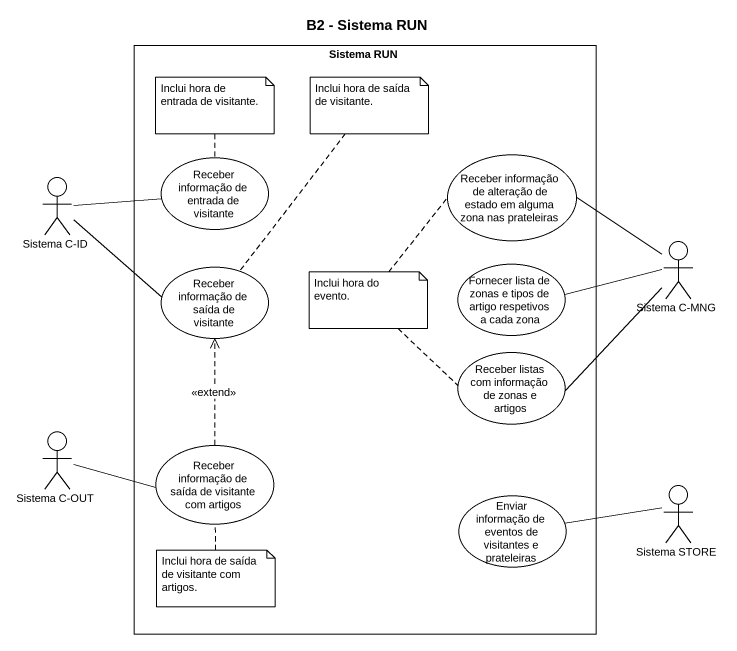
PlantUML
@startuml
title B2 - Sistema RUN
rectangle "Sistema RUN" as Sistema_RUN {
  usecase "Receber informação de entrada de visitante" as Receber_informação_de
  usecase "Receber informação de alteração de estado em alguma zona nas prateleiras" as Receber_informação_de_2
  usecase "Receber informação de saída de visitante" as Receber_informação_de_saída
  usecase "Fornecer lista de zonas e tipos de artigo respetivos a cada zona" as Fornecer_lista_de_zonas_e
  usecase "Receber listas com informação de zonas e artigos" as Receber_listas_com
  usecase "Receber informação de saída de visitante com artigos" as Receber_informação_de_saída_2
  usecase "Enviar informação de eventos de visitantes e prateleiras" as Enviar_informação_de
}
actor "Sistema C-ID" as Sistema_C_ID
actor "Sistema C-MNG" as Sistema_C_MNG
actor "Sistema C-OUT" as Sistema_C_OUT
actor "Sistema STORE" as Sistema_STORE
Receber_informação_de_2 -right- Sistema_C_MNG
Sistema_C_ID -right- Receber_informação_de
Sistema_C_ID -right- Receber_informação_de_saída
Fornecer_lista_de_zonas_e -right- Sistema_C_MNG
Sistema_C_MNG -left- Receber_listas_com
Sistema_C_OUT -right- Receber_informação_de_saída_2
Receber_informação_de_saída_2 .up.> Receber_informação_de_saída : <<extend>>
Enviar_informação_de -right- Sistema_STORE
note top of Receber_informação_de : Inclui hora de entrada de visitante.
note top of Receber_informação_de_saída : Inclui hora de saída de visitante.
note as N3
  Inclui hora do evento.
end note
N3 .. Receber_informação_de_2
N3 .. Receber_listas_com
note bottom of Receber_informação_de_saída_2 : Inclui hora de saída de visitante com artigos.
@enduml
